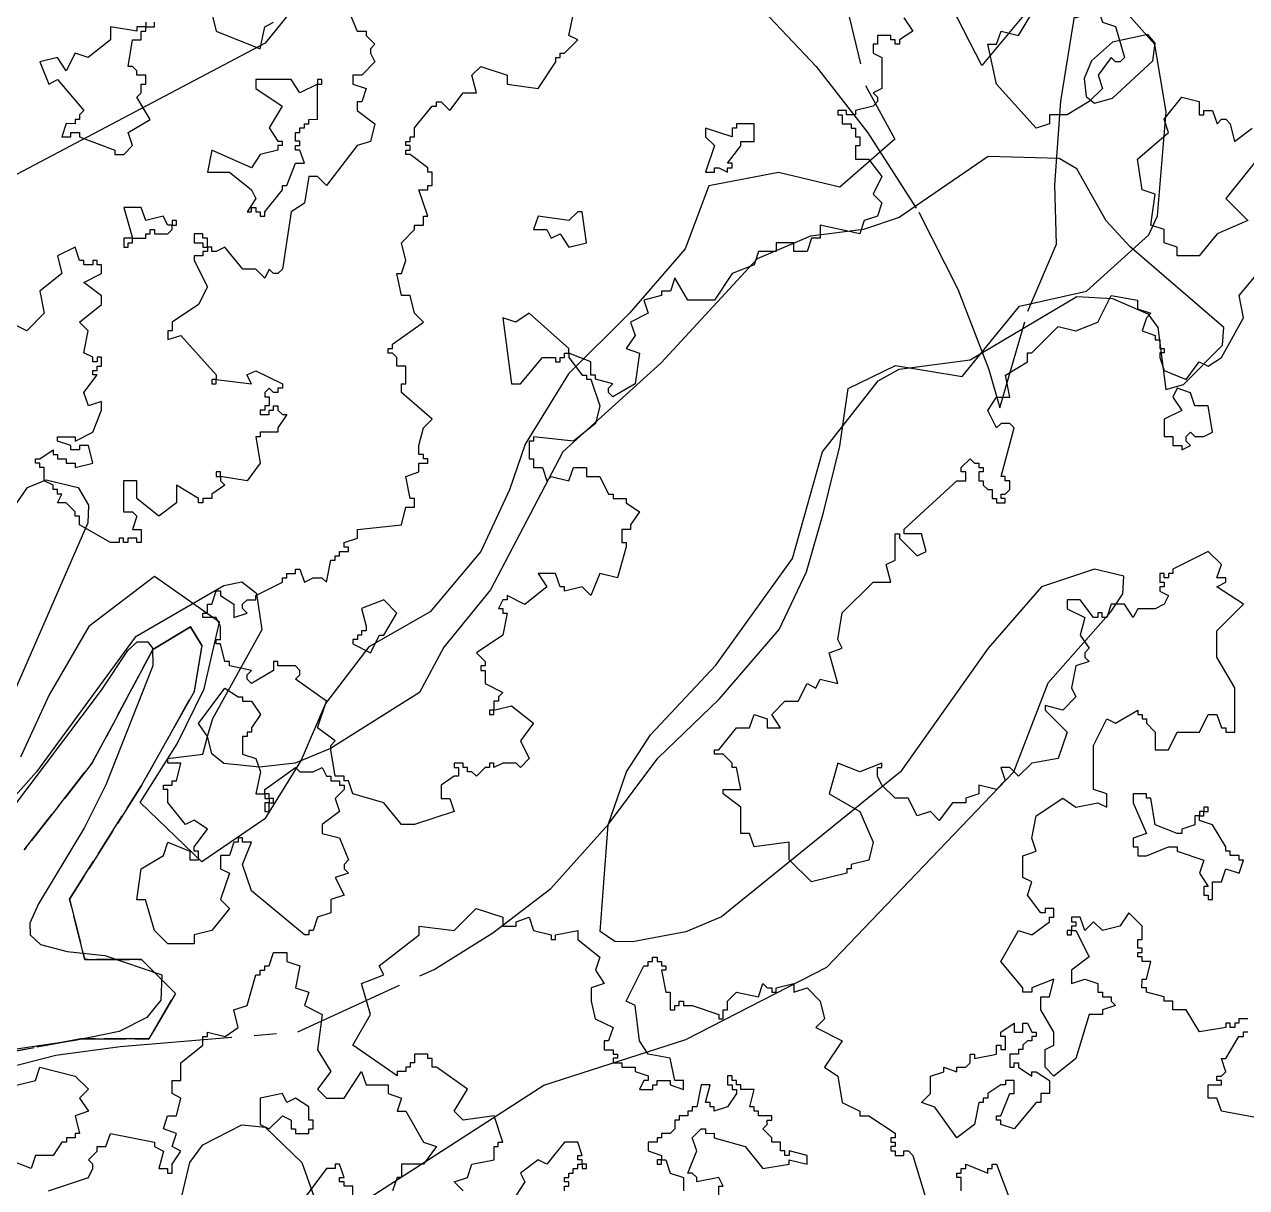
# Model space of a CAD drawing. Header units: metres. Extents: x -400 to 800, y -650 to 500.
# Drawn here: x 431.6 to 500.9, y -383.6 to -317.6 of the extents above; entities that cross this region are included whole.
import ezdxf

# ---------------------------------------------------------------- set-up
doc = ezdxf.new("R2010")
doc.units = ezdxf.units.M
doc.header["$LTSCALE"] = 2
for name, pattern in [('DASHDOT', [3.556, 2.54, -0.508, 0, -0.508]), ('DASHED', [1.524, 1.27, -0.254]), ('PHANTOM', [6.35, 3.175, -0.635, 0.635, -0.635, 0.635, -0.635])]:
    doc.linetypes.add(name, pattern=pattern)
for name, color, linetype in [('SITE-FLOOD-LIMIT', 5, 'DASHED'), ('SITE-PROPERTY', 7, 'PHANTOM'), ('SITE-SETBACK-WATER', 1, 'DASHDOT'), ('SITE-TREE-CANOPY', 94, 'CONTINUOUS'), ('SITE-WATER-EDGE', 5, 'CONTINUOUS'), ('TOPO-CONTOUR-MAJOR', 8, 'CONTINUOUS'), ('TOPO-CONTOUR-MINOR', 9, 'CONTINUOUS')]:
    doc.layers.add(name, color=color, linetype=linetype)

msp = doc.modelspace()

# ---------------------------------------------------------------- linework, layer by layer
at = {"layer": 'SITE-FLOOD-LIMIT'}
for points in [[(431.544, -364.433), (435.404, -359.501), (438.835, -353.068), (440.979, -351.781), (441.622, -352.853), (441.193, -355.427), (438.191, -360.787), (434.117, -367.221), (434.975, -370.652), (438.191, -370.652), (440.121, -372.582), (438.62, -375.155), (434.76, -375.155), (426.612, -376.656)], [(426.612, -376.656), (434.76, -375.155), (438.62, -375.155), (440.121, -372.582), (438.191, -370.652), (434.975, -370.652), (434.117, -367.221), (438.191, -360.787), (441.193, -355.427), (441.622, -352.853), (440.979, -351.781), (438.835, -353.068), (435.404, -359.501), (431.544, -364.433)]]:
    msp.add_lwpolyline(points, dxfattribs=at)
at = {"layer": 'SITE-PROPERTY'}
for points in [[(477.491, -313.692), (479.252, -321.09), (480.914, -324.127), (477.792, -326.852), (474.32, -326.029), (470.364, -326.785), (469.031, -330.355), (465.867, -333.993), (462.401, -337.441), (459.953, -341.434), (459.069, -344.026), (457.427, -347.508), (454.565, -350.945), (451.078, -352.913), (448.63, -356.139), (447.241, -359.354), (445.192, -362.68), (441.607, -365.105), (438.114, -361.745), (440.212, -358.419), (441.755, -355.293), (442.625, -351.523), (438.936, -348.93), (435.204, -351.767), (432.959, -355.649), (431.324, -359.175)], [(429.639, -377.029), (433.343, -376.072), (436.991, -375.572), (447.05, -374.749), (454.788, -371.212), (458.12, -369.143), (461.403, -366.619), (464.666, -362.97), (467.472, -359.233), (470.944, -355.885), (474.354, -351.936), (475.897, -348.666), (476.872, -345.306), (477.799, -341.535), (478.269, -338.276), (480.949, -336.975), (484.722, -337.598), (487.985, -333.605), (491.787, -332.748), (495.308, -329.556), (495.806, -328.488), (496.298, -322.581), (495.646, -318.777), (492.657, -315.362)], [(488.961, -316.207), (485.846, -319.956), (484.134, -316.618)]]:
    msp.add_lwpolyline(points, dxfattribs=at)
at = {"layer": 'SITE-SETBACK-WATER'}
msp.add_lwpolyline([(473.159, -316.543), (476.445, -320.008), (479.384, -323.771), (482.269, -328.267), (484.479, -332.633), (486.251, -337.194), (486.859, -339.368), (488.456, -333.896), (490.079, -330.086), (489.99, -326.721), (490.317, -321.976), (491.31, -315.837)], dxfattribs=at)
at = {"layer": 'SITE-TREE-CANOPY'}
for points in [[(449.677, -316.261), (450.428, -318.007), (450.933, -318.007), (450.933, -318.252), (451.431, -318.752), (451.178, -319.008), (451.178, -319.253), (451.431, -319.754), (450.68, -320.51), (450.182, -320.51), (450.182, -321.01), (450.933, -321.255), (450.68, -322.012), (450.428, -322.012), (450.428, -322.512), (451.431, -323.258), (451.178, -324.259), (450.427, -324.503), (448.681, -326.761), (448.183, -326.261), (447.678, -326.261), (447.432, -327.762), (446.681, -328.252), (446.183, -331.511), (445.93, -331.756), (445.678, -331.756), (445.432, -331.511), (445.18, -332.012), (444.682, -331.511), (443.931, -331.511), (442.928, -330.254), (442.43, -330.51), (442.178, -330.51), (442.178, -330.254), (441.932, -330.254), (441.932, -330.51), (441.68, -330.51), (441.68, -330.754), (441.181, -330.754), (441.181, -331.01), (441.932, -332.512), (441.427, -333.502), (439.933, -334.503), (439.933, -335.004), (439.68, -335.004), (439.68, -335.504), (440.431, -335.259), (442.43, -337.507), (442.43, -337.762), (444.429, -338.007), (444.176, -337.507), (444.682, -337.262), (446.183, -338.007), (446.183, -338.252), (445.93, -338.252), (445.93, -338.508), (445.678, -338.508), (445.432, -338.252), (445.179, -338.508), (445.179, -338.753), (445.432, -338.753), (445.432, -339.253), (445.179, -339.253), (445.179, -339.509), (444.927, -339.509), (444.927, -339.754), (445.432, -339.754), (445.432, -339.509), (445.677, -339.509), (445.678, -339.253), (445.93, -339.253), (445.93, -339.509), (446.183, -339.754), (446.428, -339.754), (445.93, -340.51), (445.93, -340.755), (444.927, -340.755), (444.927, -341.011), (444.681, -341.011), (444.927, -342.512), (444.183, -343.502), (442.682, -343.258), (442.682, -343.502), (442.927, -343.758), (442.177, -344.259), (442.177, -344.503), (441.679, -344.503), (441.679, -344.759), (441.433, -344.759), (441.433, -344.503), (440.178, -343.758), (440.178, -344.759), (439.181, -345.504), (437.933, -344.503), (437.933, -343.502), (437.182, -343.502), (437.182, -345.26), (437.68, -345.26), (437.933, -345.504), (437.68, -346.261), (438.178, -346.261), (438.178, -347.006), (437.933, -347.006), (437.933, -346.761), (437.428, -346.761), (437.428, -347.006), (437.182, -347.006), (437.182, -346.761), (436.929, -346.761), (436.929, -347.006), (436.431, -347.006), (434.678, -346.005), (434.678, -345.504), (434.432, -345.504), (434.432, -345.259), (433.927, -344.759), (433.429, -344.759), (433.682, -344.258), (433.429, -344.258), (433.429, -344.002), (433.177, -344.002), (433.177, -343.758), (432.679, -343.502), (432.679, -342.756), (432.433, -342.756), (432.433, -342.512), (432.181, -342.512), (432.181, -342.256), (432.433, -342.256), (433.177, -341.755), (433.177, -342.011), (433.429, -342.011), (433.429, -342.256), (433.927, -342.256), (433.927, -342.512), (434.432, -342.512), (434.432, -342.756), (435.429, -342.512), (435.183, -341.511), (434.678, -341.511), (434.678, -341.755), (434.18, -341.755), (434.18, -341.511), (433.429, -341.255), (433.429, -341.01), (434.433, -341.01), (434.433, -341.255), (435.429, -340.754), (435.927, -339.508), (435.927, -339.008), (435.183, -339.253), (434.931, -338.507), (435.681, -337.506), (435.429, -337.506), (435.429, -337.261), (435.681, -337.261), (435.681, -337.006), (435.927, -337.006), (435.927, -336.505), (435.681, -336.505), (435.681, -336.761), (435.429, -336.761), (435.429, -336.505), (434.931, -336.26), (435.176, -335.003), (434.678, -334.503), (435.927, -333.502), (435.927, -333.012), (434.931, -332.256), (435.927, -331.755), (435.927, -331.255), (435.682, -331.255), (435.682, -331.01), (435.429, -331.01), (435.429, -331.255), (434.931, -331.255), (434.931, -331.01), (434.679, -331.01), (434.433, -330.253), (433.43, -330.754), (433.682, -331.755), (432.427, -332.756), (432.679, -334.002), (431.683, -335.003), (430.68, -334.502)], [(481.427, -317.252), (481.932, -318.009), (481.181, -318.509), (481.181, -318.754), (480.928, -318.754), (480.928, -318.509), (480.683, -318.509), (480.683, -318.253), (479.932, -318.253), (479.932, -318.754), (479.68, -318.754), (479.68, -319.254), (480.178, -319.51), (480.178, -321.257), (479.68, -321.501), (479.932, -321.757), (479.932, -322.002), (479.68, -322.258), (478.676, -322.503), (478.676, -322.758), (478.178, -322.758), (478.178, -322.503), (477.68, -322.503), (477.68, -322.758), (477.933, -322.758), (477.933, -323.259), (478.431, -323.259), (478.431, -323.504), (478.676, -323.504), (478.683, -324.004), (478.929, -324.004), (478.929, -324.505), (478.683, -324.505), (478.683, -325.261), (479.427, -325.261), (480.177, -326.262), (479.679, -327.252), (480.177, -327.753), (479.932, -328.509), (479.181, -328.754), (478.929, -329.511), (476.677, -329.01), (476.677, -329.755), (476.179, -329.755), (475.933, -330.512), (475.183, -330.512), (475.183, -330.011), (474.18, -330.011), (474.179, -330.511), (473.183, -330.511), (472.931, -331.257), (471.682, -331.757), (470.679, -333.259), (469.178, -333.259), (468.427, -332.002), (468.182, -332.758), (467.677, -332.758), (467.677, -333.003), (466.68, -333.259), (466.933, -334.004), (465.93, -334.504), (466.182, -335.261), (465.677, -336.006), (466.428, -336.262), (466.182, -338.008), (464.926, -338.754), (464.681, -338.509), (464.681, -338.253), (464.926, -338.008), (463.93, -337.752), (463.93, -337.508), (463.678, -337.508), (463.678, -336.762), (462.429, -336.262), (462.429, -336.507), (463.18, -337.508), (463.432, -337.508), (463.432, -337.752), (463.678, -337.752), (464.183, -339.254), (463.93, -340.255), (462.682, -341.256), (460.43, -341.012), (460.43, -341.256), (460.177, -341.256), (460.177, -342.257), (460.43, -342.257), (460.43, -342.758), (460.928, -342.758), (461.18, -343.503), (461.433, -343.259), (462.429, -343.503), (462.681, -342.758), (463.432, -342.758), (463.432, -343.259), (464.183, -343.259), (464.681, -344.26), (464.933, -344.26), (464.933, -344.505), (465.677, -344.505), (465.677, -344.761), (466.427, -345.261), (465.929, -346.006), (465.929, -346.262), (465.431, -346.262), (465.431, -347.008), (465.677, -347.008), (465.677, -347.252), (465.178, -349.01), (464.182, -348.754), (463.677, -350.011), (463.179, -349.51), (462.183, -349.755), (462.183, -349.51), (461.93, -349.51), (461.678, -348.754), (460.682, -348.754), (461.18, -349.51), (459.931, -350.511), (458.928, -350.011), (458.928, -350.255), (458.683, -350.255), (458.43, -350.756), (458.682, -350.756), (458.682, -351.012), (458.928, -351.012), (458.682, -352.258), (457.181, -353.259), (457.679, -353.759), (457.679, -354.004), (457.427, -354.004), (457.427, -354.26), (457.679, -354.26), (457.679, -355.005), (458.682, -355.506), (458.43, -355.762), (458.43, -356.006), (458.177, -356.006), (458.177, -356.507), (459.18, -356.262), (460.429, -357.252), (459.678, -358.253), (460.183, -359.255), (459.678, -359.755), (459.433, -359.51), (458.682, -359.51), (458.177, -359.755), (458.177, -359.51), (457.931, -359.51), (457.931, -359.755), (457.679, -359.755), (457.181, -360.255), (456.928, -360.011), (456.683, -360.011), (456.683, -359.755), (456.43, -359.755), (456.43, -359.51), (455.932, -359.51), (455.932, -359.755), (456.178, -359.755), (456.178, -360.255), (455.932, -360.255), (455.181, -360.756), (455.181, -361.512), (455.68, -361.512), (455.932, -362.258), (453.68, -363.003), (452.93, -363.003), (451.927, -361.757), (450.18, -361.256), (449.927, -360.511), (449.682, -360.511), (449.682, -360.255), (449.177, -360.255), (448.931, -358.753), (448.931, -358.509), (449.177, -358.253), (448.181, -357.507), (448.679, -356.006), (446.932, -354.76), (447.178, -354.504), (447.178, -354.259), (446.932, -354.003), (445.929, -354.003), (445.929, -353.759), (445.677, -353.759), (445.677, -354.259), (444.428, -355.004), (444.182, -354.76), (444.182, -354.504), (444.428, -354.259), (443.179, -354.003), (443.179, -353.758), (442.927, -353.758), (442.681, -352.757), (442.429, -352.757), (442.429, -352.513), (442.681, -352.513), (442.681, -351.756), (442.429, -351.256), (441.678, -351.255), (441.678, -351.011), (441.931, -351.011), (441.931, -350.51), (442.176, -350.51), (442.429, -349.754), (442.682, -349.754), (442.682, -350.01), (443.432, -350.51), (443.432, -351.256), (444.183, -351.011), (443.93, -350.755), (443.93, -350.51), (444.183, -350.254), (444.681, -350.255), (444.681, -350.01), (446.182, -349.253), (446.182, -349.009), (446.428, -349.009), (446.428, -348.753), (446.933, -348.753), (446.933, -348.508), (447.178, -348.508), (447.431, -349.254), (447.929, -349.009), (448.427, -349.009), (448.679, -349.254), (448.932, -348.008), (449.177, -348.008), (449.177, -347.752), (449.43, -347.752), (449.43, -347.507), (449.928, -347.507), (449.928, -347.263), (449.683, -347.263), (449.683, -347.007), (450.433, -346.762), (450.433, -346.261), (452.931, -346.006), (453.183, -345.005), (453.681, -345.005), (453.681, -344.504), (453.429, -344.504), (453.183, -343.258), (453.927, -343.002), (453.927, -342.502), (454.432, -342.502), (454.432, -342.257), (454.179, -342.257), (454.179, -342.012), (453.927, -342.012), (453.927, -341.512), (454.179, -340.511), (454.678, -340.01), (452.931, -338.508), (452.931, -338.008), (453.177, -338.008), (453.177, -337.007), (452.679, -337.007), (452.679, -336.506), (452.433, -336.261), (452.18, -336.261), (452.181, -336.005), (452.433, -336.005), (452.433, -335.761), (454.18, -334.504), (453.682, -334.003), (453.429, -333.002), (452.931, -333.002), (452.679, -331.756), (452.931, -331.756), (453.177, -331.011), (452.931, -330.01), (453.682, -329.253), (453.682, -329.009), (454.18, -329.009), (454.18, -328.508), (454.433, -328.508), (453.928, -327.006), (454.433, -327.006), (454.433, -326.762), (454.678, -326.762), (454.678, -326.005), (454.433, -326.005), (454.433, -325.761), (453.43, -325.004), (453.177, -325.004), (453.177, -324.759), (453.43, -324.759), (453.43, -324.503), (453.177, -324.503), (453.177, -324.259), (453.43, -324.259), (453.43, -324.003), (453.682, -324.003), (453.682, -323.502), (454.679, -322.257), (454.931, -322.257), (454.931, -322.012), (455.177, -322.012), (455.682, -322.512), (456.432, -321.511), (457.183, -321.511), (456.93, -320.51), (457.429, -320.01), (458.93, -320.51), (458.93, -321.011), (460.683, -321.256), (461.68, -319.754), (461.68, -319.509), (461.932, -319.509), (461.932, -319.254), (462.178, -319.254), (462.928, -318.508), (462.43, -318.252), (462.683, -317.007)], [(442.178, -317.005), (442.431, -318.007), (444.928, -319.008), (445.181, -317.762), (445.679, -317.506)], [(438.432, -317.506), (438.432, -317.762), (438.678, -317.762), (438.93, -317.762), (438.93, -317.506)], [(501.678, -325.007), (499.679, -327.509), (500.927, -328.755), (499.181, -329.512), (498.177, -330.757), (496.929, -330.757), (496.929, -330.257), (496.178, -330.012), (496.178, -329.256), (495.428, -329.011), (495.68, -327.253), (494.93, -327.009), (494.677, -325.262), (496.431, -323.76), (496.179, -323.004), (497.182, -321.758), (498.178, -322.003), (498.178, -322.759), (498.43, -322.759), (498.43, -322.504), (498.928, -322.504), (499.181, -323.26), (499.426, -323.004), (499.679, -323.004), (499.931, -323.26), (500.177, -324.261), (501.18, -323.505)], [(500.932, -374.007), (500.427, -374.007), (500.427, -374.263), (500.182, -374.263), (500.182, -374.507), (499.929, -374.507), (499.929, -374.263), (499.677, -374.262), (499.676, -374.507), (498.182, -374.752), (497.432, -373.506), (496.681, -373.506), (496.681, -373.005), (496.183, -373.005), (496.183, -372.761), (495.18, -372.505), (495.18, -372.26), (494.927, -372.26), (494.928, -371.759), (495.18, -371.759), (495.433, -370.758), (494.928, -370.758), (494.928, -370.502), (494.682, -370.502), (494.682, -370.258), (494.928, -370.258), (494.928, -370.002), (494.682, -370.002), (494.682, -369.512), (494.928, -369.512), (494.928, -368.756), (494.177, -368.011), (493.679, -368.756), (492.683, -369.012), (492.178, -368.511), (491.68, -369.012), (491.427, -368.255), (490.929, -368.255), (490.929, -368.511), (491.182, -368.511), (491.182, -368.756), (490.929, -368.756), (490.929, -369.012), (491.182, -369.012), (491.932, -370.502), (490.929, -371.259), (490.929, -372.004), (491.68, -371.759), (492.43, -372.004), (492.43, -372.505), (492.683, -372.505), (492.683, -372.76), (493.181, -372.76), (493.181, -373.005), (493.433, -373.261), (492.683, -373.506), (492.683, -373.762), (491.932, -373.762), (491.181, -376.253), (489.933, -377.254), (489.428, -376.754), (489.428, -375.753), (489.933, -375.508), (489.933, -374.763), (489.182, -373.506), (489.182, -372.76), (489.68, -372.76), (489.933, -371.759), (488.677, -372.26), (488.677, -372.504), (488.179, -372.504), (488.179, -372.26), (486.931, -370.758), (487.927, -369.012), (488.677, -369.256), (489.681, -368.511), (489.681, -368.255), (489.933, -368.255), (489.933, -367.755), (489.428, -367.755), (489.428, -368.01), (489.182, -368.01), (488.432, -367.009), (488.677, -366.253), (488.179, -366.008), (488.179, -364.762), (488.93, -364.506), (488.678, -363.761), (488.93, -362.504), (490.431, -361.503), (491.182, -362.004), (492.431, -361.759), (492.929, -362.004), (492.929, -361.258), (492.178, -361.003), (492.178, -358.511), (492.929, -357.009), (493.427, -357.254), (494.683, -356.509), (494.683, -356.753), (494.928, -356.753), (494.928, -357.009), (495.181, -357.009), (495.181, -357.254), (495.679, -357.755), (495.679, -358.756), (496.429, -358.756), (496.927, -357.755), (498.183, -357.755), (498.681, -356.754), (499.179, -356.754), (499.432, -357.51), (499.677, -357.51), (499.677, -357.755), (500.182, -357.755), (500.182, -355.252), (499.179, -353.506), (499.18, -352.004), (500.681, -350.502), (499.18, -349.512), (499.678, -349.256), (499.678, -349.012), (499.18, -349.012), (499.432, -348.255), (498.682, -347.51), (496.682, -348.511), (496.682, -348.756), (496.43, -348.756), (496.43, -349.011), (496.177, -349.011), (496.177, -348.756), (495.932, -348.756), (495.932, -349.256), (496.177, -349.256), (496.177, -349.512), (495.932, -349.512), (495.932, -349.757), (496.43, -350.013), (496.177, -350.502), (495.679, -350.758), (494.683, -350.758), (494.43, -351.258), (493.932, -350.502), (493.182, -350.502), (492.929, -351.258), (492.677, -351.258), (492.677, -351.002), (492.431, -351.002), (492.431, -351.258), (492.179, -351.258), (491.428, -350.257), (490.678, -350.257), (490.677, -350.758), (491.681, -351.258), (491.428, -352.259), (491.933, -353.005), (491.681, -353.26), (491.68, -353.505), (491.933, -353.761), (491.182, -354.006), (490.93, -355.252), (491.182, -355.752), (490.432, -356.509), (489.429, -356.253), (489.429, -356.508), (490.677, -357.754), (490.179, -359.256), (488.678, -359.512), (487.927, -360.257), (487.429, -359.757), (486.931, -359.756), (487.177, -360.502), (486.678, -361.002), (485.682, -360.758), (485.682, -361.258), (484.932, -361.503), (484.932, -361.759), (484.181, -361.759), (483.43, -362.76), (482.932, -362.259), (482.182, -362.504), (481.677, -361.503), (480.933, -361.503), (480.183, -360.757), (479.93, -360.257), (479.93, -359.756), (480.183, -359.756), (480.183, -359.511), (478.927, -360.012), (477.678, -359.511), (477.18, -361.258), (478.927, -362.259), (479.677, -364.005), (479.432, -365.007), (478.429, -365.262), (478.429, -365.507), (478.183, -365.507), (478.183, -365.752), (476.177, -366.252), (474.928, -365.006), (474.928, -364.005), (472.929, -364.261), (472.677, -363.504), (472.179, -363.504), (472.179, -362.003), (471.183, -361.257), (471.183, -361.002), (472.179, -361.002), (471.933, -359.756), (471.681, -359.756), (471.681, -359.511), (471.183, -359.01), (470.678, -359.01), (470.678, -358.755), (470.93, -358.755), (471.933, -357.509), (472.677, -357.509), (472.929, -356.752), (473.68, -357.008), (473.68, -357.509), (474.431, -357.509), (473.933, -356.752), (474.683, -356.007), (475.427, -356.007), (475.932, -355.006), (476.43, -355.262), (476.683, -354.761), (477.679, -355.006), (477.181, -353.26), (477.931, -353.004), (477.679, -352.503), (477.931, -351.002), (479.678, -349.255), (480.681, -349.255), (480.429, -348.254), (480.927, -348.009), (480.927, -346.508), (481.18, -346.508), (481.18, -346.753), (482.183, -347.754), (482.681, -347.509), (482.428, -346.508), (481.432, -346.508), (481.432, -346.252), (484.428, -343.505), (484.933, -343.505), (484.933, -343.004), (484.68, -343.004), (484.68, -342.759), (485.178, -342.259), (485.431, -342.503), (485.683, -342.503), (485.683, -342.759), (485.929, -342.759), (485.929, -343.004), (485.683, -343.004), (485.683, -343.505), (485.929, -343.505), (485.929, -343.76), (486.181, -344.005), (486.427, -344.005), (486.427, -344.506), (486.679, -344.506), (486.679, -344.762), (487.177, -344.762), (487.177, -344.506), (486.932, -344.506), (486.932, -344.261), (487.177, -344.261), (487.43, -344.005), (487.43, -343.505), (487.177, -343.505), (487.177, -343.26), (486.932, -343.26), (487.683, -340.512), (487.43, -340.257), (486.932, -340.257), (486.68, -340.512), (486.181, -339.511), (486.68, -338.755), (487.43, -338.755), (487.178, -337.509), (488.426, -336.753), (488.426, -336.252), (488.679, -336.252), (490.18, -334.762), (491.183, -335.006), (492.432, -334.506), (493.183, -333.004), (494.677, -333.26), (494.677, -333.761), (495.427, -334.005), (495.182, -334.261), (494.929, -335.006), (495.68, -335.262), (495.68, -335.507), (495.932, -335.507), (495.932, -336.008), (496.178, -336.008), (496.178, -336.252), (495.932, -336.252), (495.932, -336.508), (496.178, -337.254), (497.426, -337.754), (498.177, -336.753), (498.682, -337.009), (499.433, -336.508), (500.682, -334.261), (500.429, -333.004), (501.678, -331.503)], [(456.429, -383.76), (455.931, -383.259), (456.681, -383.004), (456.927, -382.258), (458.183, -382.003), (458.183, -381.257), (458.428, -381.257), (458.428, -381.013), (458.681, -381.013), (458.183, -379.511), (456.429, -379.755), (455.931, -379.255), (456.682, -378.009), (454.928, -376.752), (454.683, -376.752), (454.683, -376.262), (454.43, -376.262), (454.43, -376.007), (453.679, -376.007), (453.679, -376.507), (453.427, -376.507), (453.427, -376.752), (453.181, -376.752), (453.181, -377.008), (452.683, -377.008), (452.683, -377.252), (450.179, -375.506), (451.182, -373.759), (450.677, -372.002), (451.933, -371.512), (451.68, -371.012), (453.932, -369.254), (453.932, -368.754), (455.932, -369.01), (457.18, -367.753), (458.682, -368.254), (458.682, -368.754), (459.432, -368.754), (459.432, -368.509), (460.183, -368.254), (460.428, -369.01), (461.431, -369.255), (461.431, -369.511), (461.677, -369.511), (461.677, -369.255), (462.933, -369.01), (462.933, -369.511), (464.181, -370.512), (463.929, -371.257), (464.427, -372.003), (463.683, -372.258), (463.683, -373.004), (463.928, -374.005), (464.931, -374.505), (464.679, -375.262), (464.426, -375.262), (464.433, -375.762), (464.931, -375.762), (464.931, -376.007), (465.177, -376.007), (465.177, -376.252), (464.931, -376.252), (464.931, -376.508), (465.429, -376.508), (465.429, -376.752), (466.18, -376.753), (466.18, -377.008), (466.931, -377.253), (466.931, -377.509), (466.678, -377.509), (466.433, -378.01), (467.183, -378.01), (467.183, -377.754), (467.429, -377.754), (467.429, -377.509), (468.179, -377.509), (468.179, -377.754), (468.93, -378.01), (468.93, -377.509), (468.432, -377.509), (468.179, -376.252), (466.931, -376.007), (466.433, -375.262), (466.18, -373.26), (465.682, -373.004), (466.678, -371.002), (466.931, -371.002), (466.931, -370.757), (467.176, -370.757), (467.176, -370.512), (467.429, -370.512), (467.429, -370.757), (467.682, -370.757), (467.682, -371.002), (467.927, -371.002), (467.927, -371.257), (467.682, -371.257), (467.927, -372.503), (468.18, -372.503), (468.179, -373.504), (468.432, -373.505), (468.432, -373.26), (468.678, -373.26), (468.678, -373.004), (468.93, -373.004), (468.93, -373.26), (469.428, -373.26), (470.929, -373.76), (470.929, -374.005), (471.182, -374.005), (471.182, -373.505), (471.427, -373.505), (471.427, -373.004), (471.933, -372.504), (473.181, -372.759), (473.427, -372.003), (473.679, -372.259), (473.932, -372.259), (473.932, -372.504), (474.177, -372.504), (474.177, -372.259), (475.18, -372.003), (475.18, -372.504), (475.931, -372.259), (476.682, -373.004), (476.927, -374.006), (476.429, -374.506), (477.93, -375.263), (476.927, -376.753), (477.678, -377.254), (477.93, -378.755), (478.933, -379.256), (478.933, -379.512), (479.431, -379.512), (480.932, -380.502), (480.932, -380.758), (480.68, -380.758), (480.68, -381.003), (480.932, -381.003), (480.932, -381.258), (480.68, -381.258), (480.68, -381.503), (480.932, -381.503), (480.932, -381.759), (481.178, -381.759), (481.43, -381.759), (481.43, -381.503), (481.683, -381.503), (481.928, -381.759), (482.679, -384.262)], [(432.929, -383.759), (435.181, -383.002), (435.433, -382.502), (435.433, -382.257), (435.181, -382.012), (435.679, -381.512), (435.679, -381.256), (436.177, -381.256), (436.429, -380.511), (438.927, -381.011), (438.927, -381.256), (439.432, -381.512), (439.179, -382.502), (439.677, -382.502), (439.677, -382.758), (439.93, -382.758), (439.93, -382.257), (440.428, -381.512), (439.93, -381.256), (440.182, -380.511), (439.432, -380.255), (439.677, -379.51), (440.182, -379.51), (440.428, -378.509), (439.93, -378.253), (439.93, -377.507), (440.428, -377.508), (440.428, -376.506), (441.677, -375.505), (441.677, -375.005), (441.929, -375.005), (441.929, -374.76), (442.933, -375.005), (443.683, -374.504), (443.431, -373.503), (444.181, -373.258), (444.68, -371.512), (444.932, -371.512), (444.932, -371.256), (445.178, -371.256), (445.178, -371.011), (445.43, -371.012), (445.683, -370.255), (446.433, -370.255), (446.433, -370.756), (447.177, -371.012), (446.931, -372.257), (447.682, -372.502), (447.429, -373.259), (448.432, -373.759), (448.18, -375.762), (448.93, -377.007), (448.18, -378.009), (448.678, -378.509), (449.681, -378.509), (450.677, -377.008), (450.929, -377.753), (452.178, -377.753), (452.178, -378.253), (452.929, -378.509), (452.683, -379.255), (453.181, -379.255), (454.177, -381.012), (454.928, -381.257), (454.177, -382.258), (452.928, -382.258), (452.928, -383.003), (452.683, -383.003), (452.43, -383.76)], [(502.181, -379.758), (499.431, -379.257), (499.178, -378.512), (498.68, -378.512), (498.68, -377.755), (499.431, -377.755), (499.431, -377.511), (499.178, -377.511), (499.178, -377.255), (499.431, -377.255), (499.676, -377.01), (499.431, -376.254), (499.676, -376.254), (500.427, -375.008), (500.68, -375.008), (500.68, -374.752), (500.932, -374.752)], [(430.179, -378.007), (432.179, -377.507), (432.431, -376.762), (434.43, -377.262), (435.181, -378.008), (434.683, -378.508), (435.181, -379.254), (434.43, -379.509), (434.683, -380.511), (434.43, -380.511), (434.43, -380.755), (433.932, -380.755), (433.932, -381.011), (433.68, -381.011), (433.181, -381.756), (432.178, -381.756), (431.933, -382.502), (430.677, -382.012)], [(470.929, -384.005), (470.929, -383.505), (471.181, -383.505), (470.929, -383.004), (469.68, -383.26), (469.68, -383.004), (469.428, -382.76), (469.182, -382.76), (469.68, -381.503), (469.428, -380.757), (469.933, -380.257), (470.178, -380.257), (470.178, -380.513), (470.676, -380.501), (470.676, -380.757), (472.43, -381.258), (473.433, -382.504), (474.927, -382.259), (474.927, -382.003), (475.931, -382.259), (475.931, -381.759), (474.927, -381.503), (474.927, -381.759), (474.682, -381.759), (474.682, -381.503), (474.429, -381.503), (474.429, -381.002), (473.931, -381.002), (473.931, -380.757), (473.433, -380.257), (473.679, -380.012), (473.679, -379.756), (473.931, -379.756), (473.931, -379.512), (473.181, -379.512), (473.181, -379.256), (472.928, -379.256), (472.928, -379.011), (472.683, -379.011), (472.928, -378.01), (472.178, -378.01), (472.178, -377.754), (471.932, -377.754), (471.932, -377.509), (471.68, -377.509), (471.68, -377.253), (471.427, -377.253), (471.427, -377.754), (471.68, -377.754), (471.68, -378.01), (471.932, -378.01), (471.932, -378.255), (471.427, -379.011), (470.676, -379.256), (470.676, -379.011), (470.431, -379.011), (470.431, -378.755), (470.178, -378.755), (470.431, -377.754), (469.933, -377.754), (469.68, -379.011), (469.428, -379.011), (469.428, -379.256), (469.182, -379.256), (469.182, -379.511), (468.677, -379.511), (468.677, -379.756), (468.432, -379.756), (468.432, -380.257), (468.179, -380.512), (467.681, -380.512), (467.681, -380.757), (467.428, -380.757), (467.428, -381.002), (466.93, -381.002), (466.93, -381.502), (467.681, -381.758), (467.681, -382.003), (467.926, -382.003), (468.179, -382.759), (468.93, -383.004), (468.93, -383.761)], [(462.181, -383.76), (462.181, -383.504), (462.427, -383.504), (462.427, -383.26), (462.181, -383.26), (462.181, -383.004), (462.427, -383.004), (462.427, -382.759), (462.679, -382.759), (462.679, -382.503), (462.932, -382.503), (462.932, -382.259), (463.177, -382.259), (463.177, -382.003), (462.932, -382.003), (462.932, -381.758), (463.177, -381.758), (462.932, -381.002), (462.181, -381.002), (461.178, -382.259), (460.68, -382.003), (459.677, -382.759), (459.929, -383.26), (459.431, -384.005)], [(450.179, -384.004), (450.179, -383.504), (449.681, -383.504), (449.681, -383.259), (449.428, -383.259), (449.428, -383.003), (449.681, -383.003), (449.428, -382.258), (449.183, -382.258), (449.182, -382.503), (448.677, -382.503), (447.183, -384.505)], [(484.678, -383.761), (484.678, -383.005), (484.433, -383.005), (484.433, -382.76), (484.678, -382.76), (484.678, -382.504), (484.931, -382.504), (484.931, -382.26), (486.179, -382.76), (486.179, -382.505), (486.432, -382.505), (486.432, -382.26), (486.677, -382.26), (487.428, -384.262)]]:
    msp.add_lwpolyline(points, dxfattribs=at)
for points in [[(491.177, -317.253), (492.433, -316.752), (492.678, -317.509), (493.429, -317.753), (493.927, -319.511), (493.681, -319.756), (493.429, -319.756), (493.183, -319.511), (492.433, -320.512), (492.678, -321.257), (491.928, -322.003), (490.679, -322.759), (489.683, -322.759), (489.683, -323.26), (488.932, -323.504), (486.68, -321.012), (486.183, -318.754), (486.681, -318.754), (486.933, -318.009), (487.929, -318.254), (488.68, -317.008), (490.427, -316.252)], [(437.927, -317.762), (437.927, -318.006), (436.433, -317.762), (436.433, -318.507), (435.177, -319.508), (434.427, -319.252), (433.929, -320.253), (433.431, -319.508), (432.428, -319.752), (432.933, -321.009), (433.431, -320.754), (434.932, -322.511), (434.679, -322.756), (434.679, -323.012), (434.427, -323.012), (434.427, -323.257), (433.929, -323.256), (433.683, -324.002), (434.181, -324.002), (434.181, -323.757), (434.679, -323.757), (434.679, -324.002), (436.678, -324.758), (436.678, -325.003), (437.183, -325.003), (437.681, -324.503), (437.429, -323.757), (438.678, -323.012), (437.927, -321.755), (438.18, -321.51), (438.18, -321.01), (438.432, -321.01), (438.432, -320.509), (437.927, -320.509), (437.927, -320.253), (437.682, -320.009), (437.429, -320.009), (437.682, -318.507), (438.18, -318.507), (438.18, -318.006), (438.432, -318.006), (438.432, -317.762)], [(447.18, -321.511), (446.682, -320.754), (444.682, -320.754), (444.682, -321.255), (446.177, -322.256), (445.433, -323.502), (445.931, -324.258), (446.176, -324.258), (446.176, -324.503), (445.931, -324.503), (445.931, -324.759), (444.928, -325.004), (444.43, -325.76), (442.178, -324.759), (441.932, -326.005), (443.181, -326.005), (444.43, -327.006), (444.682, -327.506), (444.177, -328.252), (444.429, -328.252), (444.43, -328.007), (444.682, -328.007), (444.682, -328.252), (444.928, -328.252), (444.928, -328.508), (445.18, -328.508), (445.18, -328.252), (446.183, -327.006), (446.183, -326.761), (446.429, -326.761), (446.927, -325.504), (447.432, -325.504), (447.18, -324.759), (446.927, -324.759), (446.927, -324.503), (447.18, -324.503), (447.18, -324.258), (446.927, -324.258), (446.927, -323.758), (447.18, -323.758), (447.18, -323.502), (447.432, -323.502), (447.432, -323.257), (447.678, -323.257), (447.678, -323.013), (448.183, -323.001), (448.183, -321.01)], [(448.428, -321.01), (448.428, -320.754), (448.183, -320.754), (448.183, -321.01)], [(471.683, -323.759), (471.683, -324.004), (470.181, -323.503), (470.181, -324.004), (470.679, -324.504), (470.181, -326.006), (470.679, -326.006), (470.679, -325.761), (470.932, -325.761), (471.43, -326.006), (471.43, -325.761), (471.682, -325.761), (471.682, -325.506), (471.43, -325.506), (472.181, -324.505), (472.181, -324.26), (472.931, -324.26), (472.931, -323.259), (471.928, -323.259), (471.928, -323.503), (471.683, -323.503)], [(438.432, -329.753), (438.432, -329.508), (438.677, -329.508), (438.677, -329.252), (438.93, -329.253), (438.93, -329.508), (439.68, -329.508), (439.933, -329.253), (439.933, -329.008), (439.68, -329.008), (439.428, -328.507), (438.432, -328.752), (438.179, -328.007), (437.183, -328.007), (437.681, -329.753)], [(462.43, -328.753), (460.683, -328.508), (460.43, -329.254), (461.181, -329.254), (461.426, -329.754), (461.932, -329.51), (462.43, -330.255), (463.433, -330.01), (463.18, -328.253), (462.928, -328.253)], [(440.178, -329.008), (440.178, -328.752), (439.933, -328.752), (439.933, -329.008)], [(437.183, -329.753), (437.183, -330.254), (437.429, -330.254), (437.429, -330.009), (437.681, -330.009), (437.681, -329.753)], [(441.932, -329.753), (441.68, -329.753), (441.68, -329.509), (441.182, -329.508), (441.182, -330.009), (441.68, -330.009), (441.68, -330.254), (441.932, -330.254)], [(462.429, -336.006), (460.178, -334.004), (459.427, -334.504), (458.676, -334.259), (459.181, -338.008), (459.679, -338.008), (460.928, -336.506), (461.679, -336.506), (461.679, -336.762), (461.931, -336.762), (461.931, -336.507), (462.177, -336.507), (462.177, -336.262), (462.429, -336.262)], [(442.177, -337.762), (442.177, -338.007), (442.43, -338.007), (442.43, -337.762)], [(497.433, -341.002), (497.679, -340.758), (497.931, -341.002), (498.429, -341.002), (498.927, -340.758), (498.682, -339.256), (497.931, -339.256), (497.679, -338.511), (496.928, -338.255), (496.683, -338.755), (497.181, -339.512), (496.178, -340.012), (496.178, -341.002), (496.683, -341.002), (496.683, -341.503), (497.181, -341.503), (497.181, -341.759), (497.679, -341.503), (497.433, -341.258)], [(442.682, -343.002), (442.429, -343.002), (442.429, -343.258), (442.682, -343.258)], [(450.931, -351.757), (450.931, -352.012), (450.678, -352.012), (450.678, -352.257), (450.433, -352.257), (450.433, -352.502), (450.18, -352.502), (450.18, -352.758), (451.176, -353.258), (451.682, -352.257), (451.927, -352.257), (452.678, -351.011), (451.927, -350.255), (450.678, -350.755)], [(445.178, -361.011), (446.932, -359.754), (447.178, -360.01), (447.928, -360.01), (448.433, -359.754), (448.679, -360.255), (448.931, -360.255), (448.931, -360.511), (449.429, -360.511), (449.429, -360.756), (449.682, -360.756), (449.682, -361.011), (449.177, -361.512), (449.429, -362.257), (448.433, -363.003), (448.433, -363.503), (449.429, -363.759), (449.927, -365.005), (449.682, -365.261), (449.682, -365.505), (449.927, -365.761), (449.176, -366.006), (449.681, -367.007), (448.931, -367.252), (448.931, -368.008), (448.18, -368.253), (447.928, -369.009), (447.682, -369.009), (447.682, -369.254), (447.43, -369.254), (444.427, -366.762), (443.929, -365.26), (444.427, -364.003), (443.929, -364.003), (443.929, -363.759), (443.677, -363.759), (443.677, -364.003), (443.431, -364.003), (443.179, -364.76), (442.681, -364.76), (442.681, -365.505), (443.179, -365.761), (442.681, -367.252), (443.179, -367.752), (442.182, -369.009), (441.179, -369.254), (441.179, -369.754), (439.678, -369.754), (438.927, -369.009), (438.429, -367.262), (437.931, -367.262), (438.177, -365.505), (439.433, -364.76), (439.678, -364.003), (440.927, -364.504), (440.927, -365.004), (441.432, -365.004), (441.432, -364.504), (441.179, -364.504), (441.18, -364.259), (441.93, -363.258), (441.18, -362.757), (440.682, -363.002), (439.678, -361.756), (439.679, -361.011), (439.433, -361.011), (439.433, -360.755), (439.931, -360.755), (439.931, -360.51), (440.177, -360.51), (440.429, -359.509), (439.679, -359.509), (439.679, -359.253), (441.678, -359.009), (441.93, -358.008), (441.432, -357.262), (442.927, -355.26), (443.677, -355.761), (443.93, -355.761), (443.93, -356.005), (444.428, -356.005), (444.933, -356.762), (444.428, -357.507), (444.428, -357.752), (444.182, -357.752), (444.182, -358.008), (443.93, -358.008), (443.93, -359.009), (444.68, -359.254), (444.933, -360.01), (444.68, -361.256), (445.178, -361.256)], [(457.932, -356.507), (457.932, -356.752), (458.177, -356.752), (458.177, -356.507)], [(445.178, -361.512), (445.431, -361.512), (445.431, -361.256), (445.178, -361.256)], [(445.431, -361.757), (445.683, -361.757), (445.683, -361.512), (445.431, -361.512)], [(497.93, -362.505), (497.93, -363.005), (497.18, -363.261), (497.18, -363.506), (496.927, -363.506), (495.679, -363.005), (495.433, -361.503), (495.181, -361.503), (495.181, -361.259), (494.43, -361.259), (494.43, -361.759), (495.18, -363.506), (494.43, -363.761), (494.43, -364.262), (494.682, -364.262), (494.682, -364.763), (495.18, -364.763), (496.429, -364.262), (496.927, -364.262), (496.927, -364.507), (498.428, -365.007), (498.183, -365.753), (498.681, -366.509), (498.428, -366.509), (498.428, -367.01), (498.681, -367.01), (498.681, -367.254), (498.933, -367.254), (498.933, -366.253), (499.431, -366.253), (499.677, -365.508), (500.428, -365.753), (500.68, -365.008), (500.428, -365.008), (500.428, -364.752), (499.929, -364.752), (499.93, -364.507), (499.677, -364.507), (499.677, -364.262), (498.926, -363.005), (498.183, -362.76), (498.183, -362.505)], [(445.178, -361.757), (445.178, -362.257), (445.431, -362.257), (445.431, -361.757)], [(498.428, -362.505), (498.428, -362.26), (498.183, -362.26), (498.183, -362.505)], [(498.681, -362.26), (498.681, -362.004), (498.428, -362.004), (498.428, -362.26)], [(490.677, -369.012), (490.677, -369.256), (490.929, -369.256), (490.929, -369.012)], [(488.677, -374.763), (488.93, -374.763), (488.93, -375.007), (488.677, -375.007), (488.677, -375.252), (488.432, -375.252), (488.179, -375.508), (488.179, -375.753), (487.926, -375.753), (487.926, -376.008), (487.428, -376.008), (487.428, -376.754), (487.681, -376.754), (487.681, -376.509), (487.926, -376.509), (487.933, -376.754), (488.677, -377.254), (488.677, -377.01), (488.929, -377.01), (489.68, -377.51), (489.68, -378.255), (489.182, -378.255), (489.182, -378.756), (488.929, -378.756), (487.681, -380.258), (486.93, -380.002), (486.93, -379.757), (486.678, -379.757), (486.678, -379.512), (486.93, -379.512), (487.428, -378.255), (487.681, -378.255), (487.681, -377.51), (487.183, -377.51), (487.183, -377.755), (486.93, -377.755), (486.18, -378.255), (486.18, -378.511), (485.927, -378.511), (485.927, -378.756), (485.681, -378.756), (485.429, -380.002), (484.433, -380.758), (483.177, -379.012), (482.427, -378.756), (482.932, -378.255), (482.932, -377.254), (483.682, -377.009), (483.682, -376.753), (484.433, -377.009), (484.433, -376.753), (484.931, -376.754), (485.177, -376.509), (485.177, -376.008), (485.429, -376.008), (485.429, -376.253), (486.678, -376.008), (486.678, -375.508), (486.93, -375.508), (486.93, -375.752), (487.183, -375.752), (487.183, -375.007), (486.93, -375.007), (486.93, -374.762), (487.681, -374.262), (487.681, -374.762), (488.179, -374.763), (488.179, -374.262), (488.432, -374.262)], [(447.429, -380.511), (447.681, -380.511), (447.681, -380.255), (447.927, -380.256), (447.927, -379.755), (447.681, -379.755), (447.681, -379.01), (446.931, -378.509), (446.433, -378.754), (446.18, -378.253), (444.932, -378.509), (444.932, -380.011), (445.43, -380.255), (446.18, -379.51), (446.678, -379.755), (446.678, -380.255), (446.931, -380.255), (446.931, -380.511)], [(463.177, -382.503), (463.43, -382.503), (463.43, -382.259), (463.177, -382.259)], [(467.428, -382.003), (467.428, -382.259), (467.681, -382.259), (467.681, -382.003)]]:
    msp.add_lwpolyline(points, close=True, dxfattribs=at)
at = {"layer": 'SITE-WATER-EDGE'}
msp.add_lwpolyline([(430.566, -362.501), (435.919, -355.371), (437.427, -353.135), (437.953, -352.635), (438.557, -352.635), (438.816, -353.002), (438.844, -354.003), (436.171, -360.744), (434.964, -363.158), (432.348, -367.496), (431.856, -368.597), (431.884, -369.253), (432.467, -369.798), (433.975, -370.188), (436.107, -370.421), (439.348, -371.512), (439.299, -372.958), (438.499, -373.937), (436.935, -374.726), (434.438, -375.238), (425.423, -376.561)], dxfattribs=at)
at = {"layer": 'TOPO-CONTOUR-MAJOR'}
msp.add_lwpolyline([(493.25, -318.644), (492.059, -319.694), (491.654, -320.702), (491.762, -321.71), (492.243, -322.089), (493.25, -321.818), (495.546, -319.694), (495.668, -318.687), (495.266, -318.21)], close=True, dxfattribs=at)
for points in [[(449.923, -384.923), (461.007, -377.766), (469.068, -375.178), (477.053, -371.083), (487.656, -359.999), (489.611, -354.961), (493.162, -350.93), (493.843, -349.923), (493.898, -348.915), (492.243, -348.515), (489.22, -349.522), (486.197, -353.004), (481.238, -359.999), (471.083, -368.237), (469.068, -369.089), (466.045, -369.64), (465.037, -369.624), (464.208, -369.068), (464.65, -363.022), (465.692, -359.999), (467.052, -357.905), (470.77, -353.953), (475.11, -347.908), (476.811, -341.862), (479.967, -337.831), (481.159, -337.186), (485.189, -336.656), (491.235, -333.06), (493.25, -333.163), (495.266, -334.032), (495.818, -334.809), (496.273, -338.321), (497.281, -338.043), (499.489, -335.816), (499.561, -334.809), (494.258, -330.242), (492.899, -328.763), (491.235, -325.817), (490.227, -325.23), (486.197, -325.116), (481.159, -328.569), (479.144, -329.255), (476.121, -329.627), (473.098, -330.926), (467.656, -336.824), (462.093, -341.862), (457.984, -349.681), (455.346, -352.946), (453.953, -355.506), (448.915, -358.686), (446.9, -359.514), (444.885, -359.748), (442.87, -359.53), (442.18, -358.991), (441.945, -357.984), (442.236, -356.976), (445.033, -351.938), (444.726, -349.923), (443.877, -349.254), (442.87, -349.464), (437.831, -352.367), (432.238, -359.999), (429.552, -363.022)], [(440.212, -385.189), (440.943, -382.167), (441.671, -381.159), (443.877, -380.016), (445.215, -380.151), (447.288, -382.167), (448.37, -385.189)]]:
    msp.add_lwpolyline(points, dxfattribs=at)
at = {"layer": 'TOPO-CONTOUR-MINOR'}
msp.add_lwpolyline([(448.915, -314.103), (445.212, -318.687), (430.778, -326.306)], dxfattribs=at)
msp.add_lwpolyline([(431.726, -343.877), (432.793, -343.443), (434.608, -343.877), (435.195, -344.885), (435.142, -345.892), (430.778, -355.902), (428.763, -358.24), (427.755, -358.609), (427.047, -357.984), (426.709, -356.976), (427.092, -352.946), (428.934, -347.908)], close=True, dxfattribs=at)

doc.saveas('drawing.dxf')
